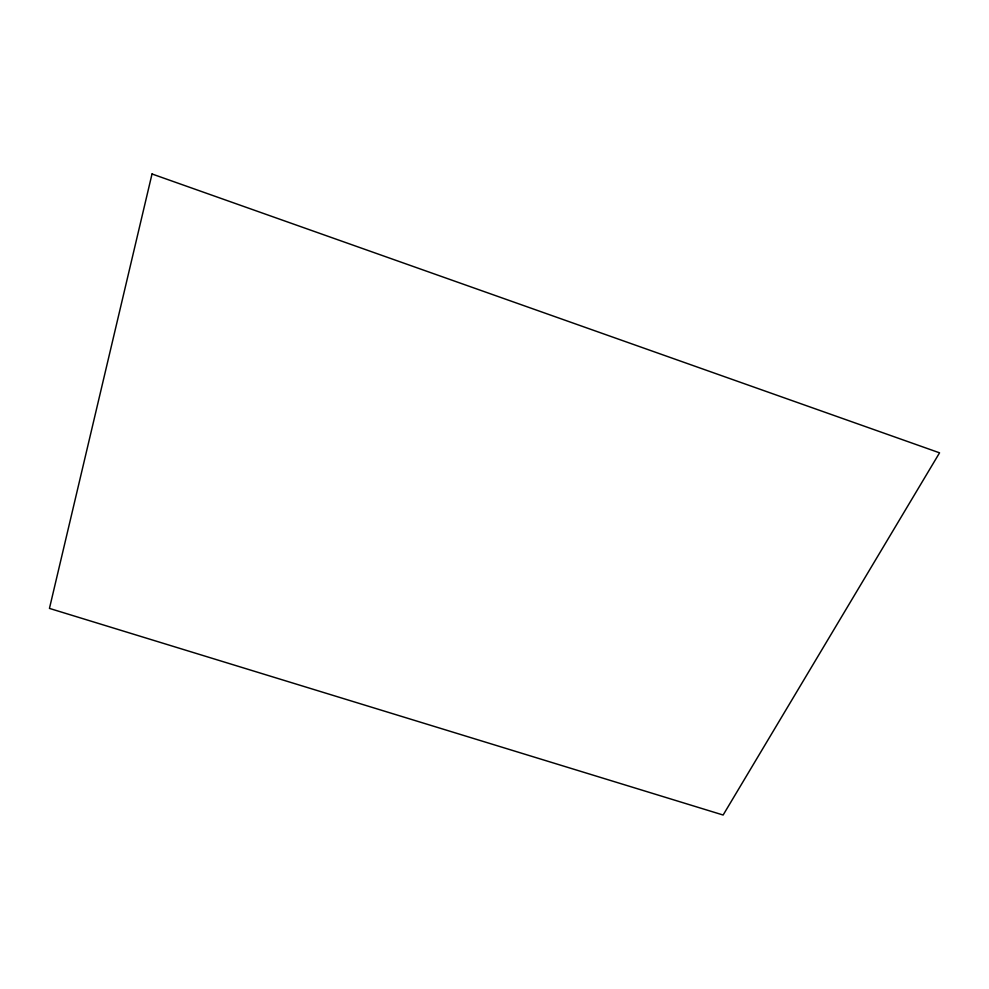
<?xml version="1.0" encoding="UTF-8"?>
<svg xmlns="http://www.w3.org/2000/svg" width="989" height="989" viewBox="0 0 989 989"><rect width="100%" height="100%" fill="white"/><g stroke="black" fill="none" stroke-linecap="round" stroke-linejoin="round"><path stroke-width="1.48" d="M152.022 173.977L49.45 608.408L723.132 815.023L939.55 452.826L152.022 173.977"/></g></svg>
